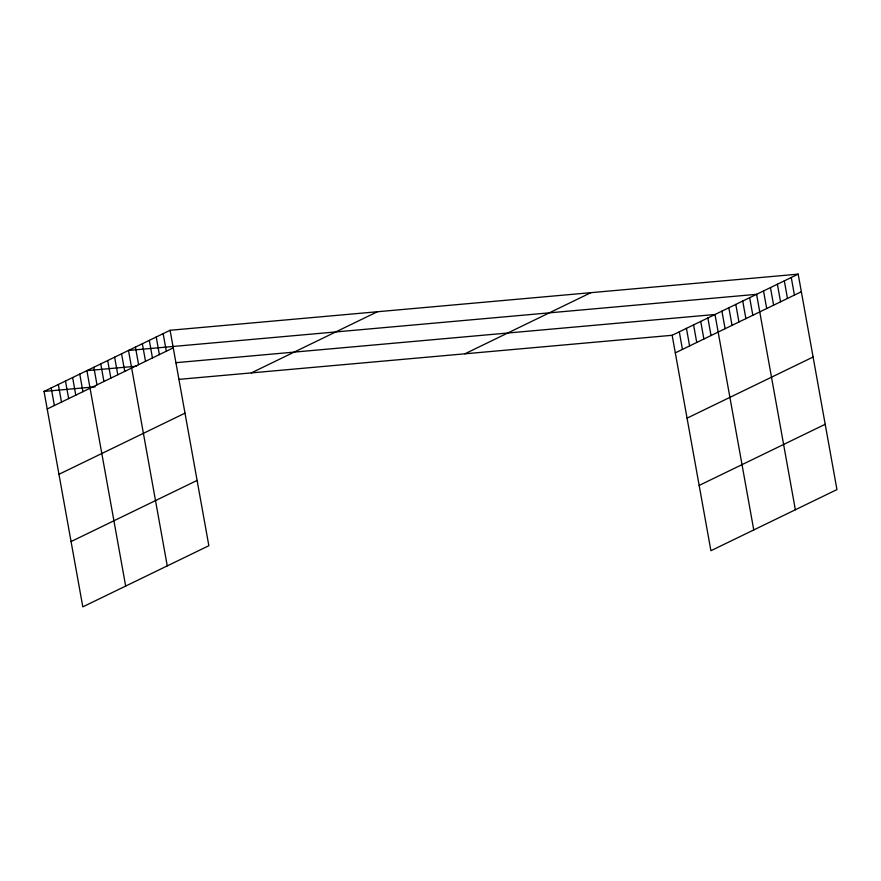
<?xml version="1.0" encoding="UTF-8"?>
<svg xmlns="http://www.w3.org/2000/svg" width="881" height="881" viewBox="0 0 881 881"><rect width="100%" height="100%" fill="white"/><g stroke="black" fill="none" stroke-linecap="round" stroke-linejoin="round"><path stroke-width="1.32" d="M170.088 330.276L208.852 545.713L82.814 606.855L44.05 391.417L170.088 330.276L798.186 274.145L836.95 489.583L710.912 550.724L672.148 335.287L798.186 274.145M47.211 409.004L173.249 347.863M251.327 372.894L377.365 311.753M58.961 474.297L184.999 413.156M71.064 541.562L197.102 480.42M464.882 353.81L590.909 292.668M675.309 352.863L801.347 291.721M687.059 418.156L813.097 357.014M699.162 485.431L825.2 424.29M136.698 366.188L86.9 370.637L125.664 586.074M175.737 362.697L714.998 314.495L753.762 529.933M44.05 391.417L95.192 386.847M178.645 379.392L672.148 335.287M791.259 277.504L794.42 295.091M784.321 280.863L787.482 298.45M777.394 284.233L780.555 301.809M770.457 287.591L773.617 305.178M763.53 290.961L766.69 308.537M795.356 509.758L756.592 294.32L128.494 350.462L167.258 565.888M749.665 297.679L752.826 315.266M742.727 301.049L745.899 318.625M735.8 304.408L738.961 321.983M728.862 307.766L732.034 325.353M721.935 311.136L725.096 328.712M707.861 317.964L711.022 335.54M700.714 321.422L703.886 339.009M693.578 324.891L696.739 342.467M686.431 328.36L689.603 345.936M679.295 331.818L682.456 349.405M163.15 333.646L166.322 351.222M156.223 337.005L159.384 354.591M149.296 340.363L152.457 357.95M142.359 343.733L145.519 361.309M135.432 347.092L138.592 364.679M121.567 353.821L124.728 371.397M114.629 357.179L117.79 374.766M107.702 360.549L110.863 378.125M100.764 363.908L103.925 381.484M93.838 367.267L96.998 384.854M79.764 374.095L82.924 391.682M72.616 377.564L75.777 395.14M65.48 381.033L68.641 398.608M58.333 384.49L61.494 402.077M51.197 387.959L54.358 405.535"/></g></svg>
